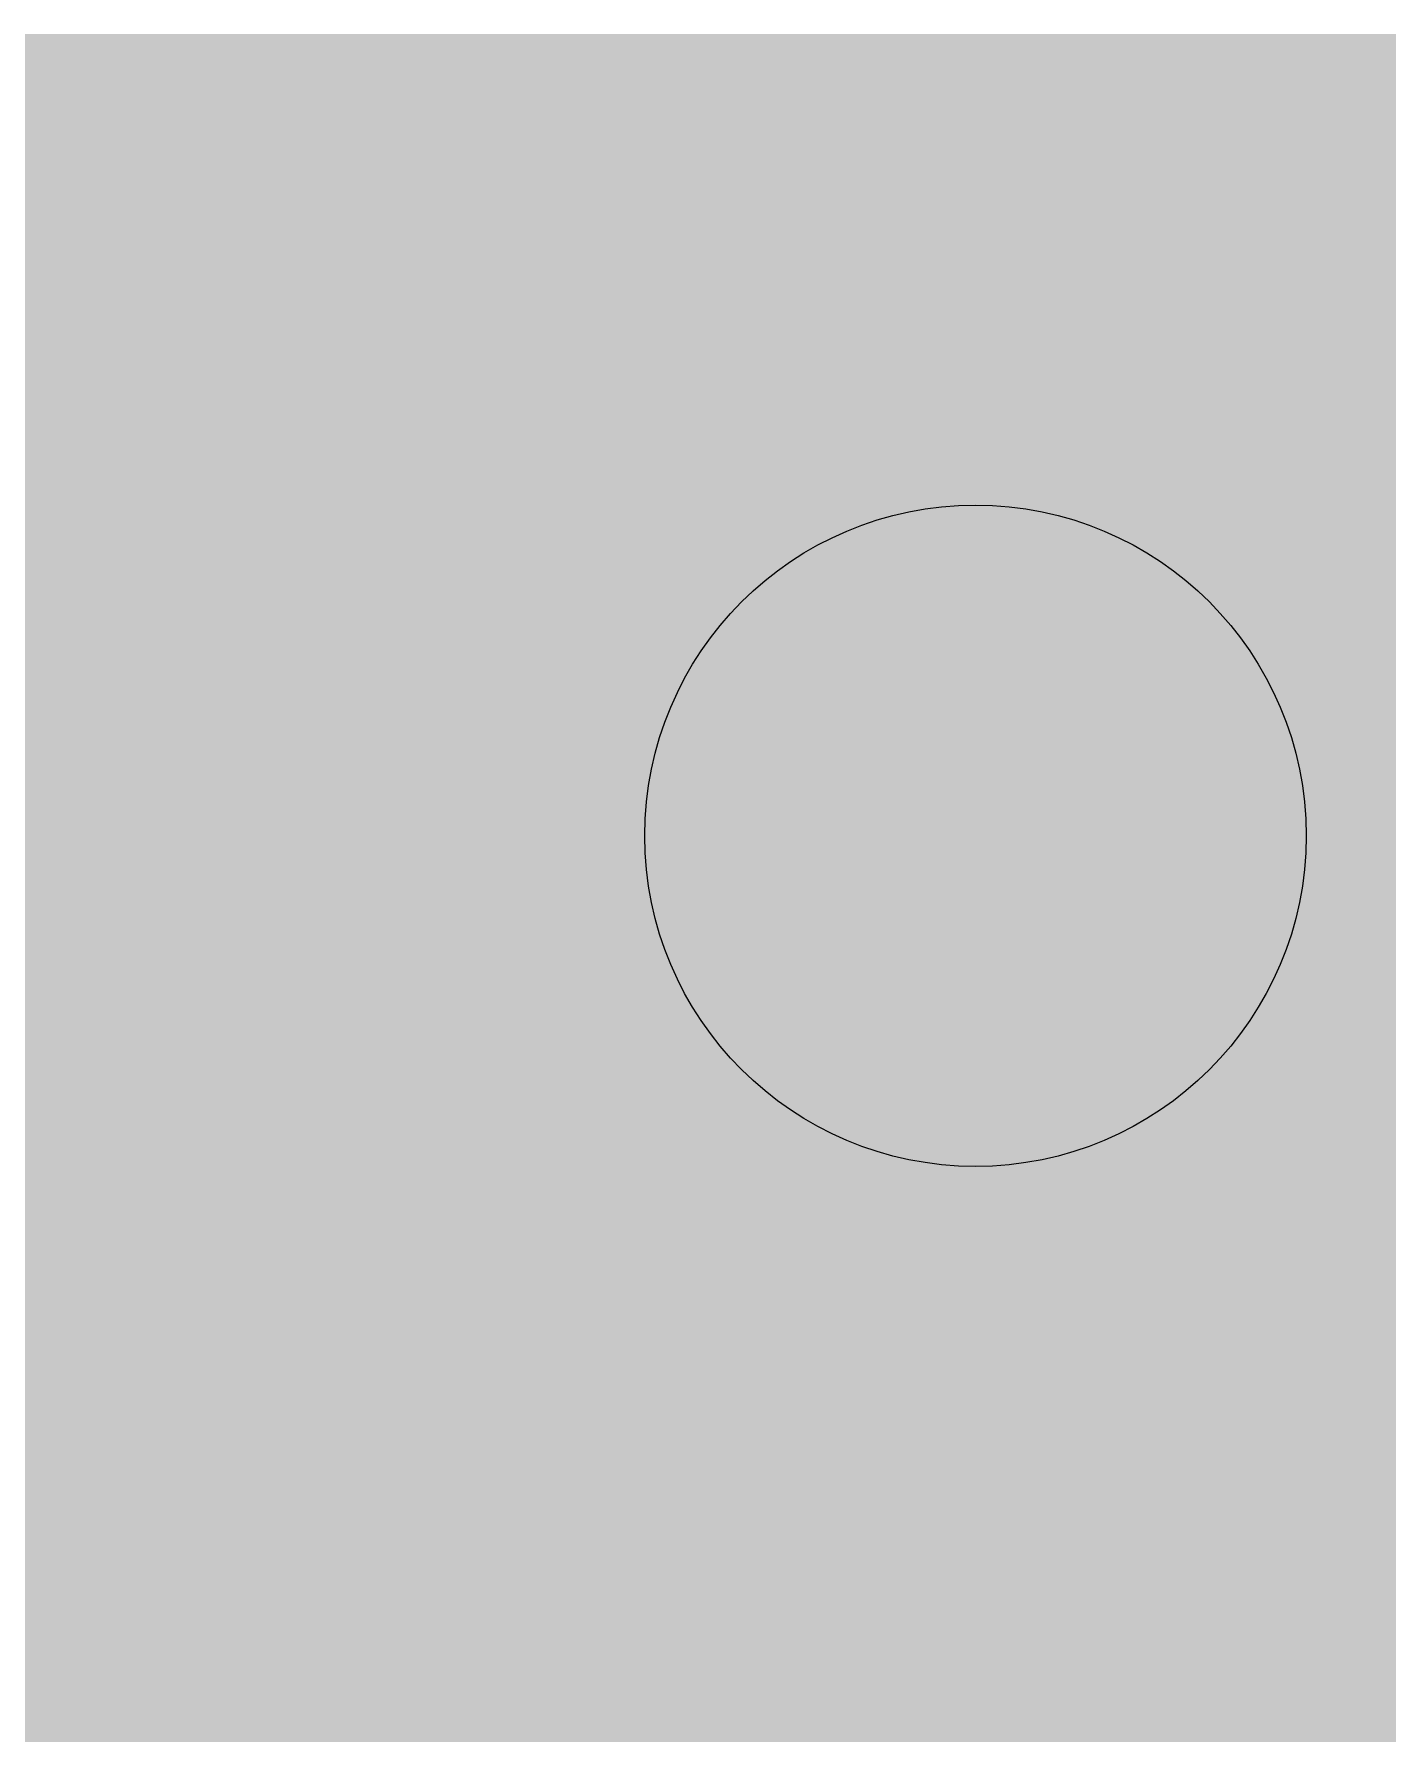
# Model space of a CAD drawing. Extents: x -74 to 33, y -13 to 31.
# Drawn here: x 14.65 to 19.15, y 24.96 to 30.61 of the extents above; entities that cross this region are included whole.
import ezdxf

# ---------------------------------------------------------------- set-up
doc = ezdxf.new("R2010")
doc.units = 0
for name, color, linetype in [('1', 12, 'CONTINUOUS'), ('16', 132, 'CONTINUOUS'), ('17', 110, 'CONTINUOUS'), ('20', 53, 'CONTINUOUS'), ('29', 253, 'CONTINUOUS'), ('30', 253, 'CONTINUOUS'), ('31', 253, 'CONTINUOUS'), ('41', 12, 'CONTINUOUS'), ('42', 132, 'CONTINUOUS'), ('44', 253, 'CONTINUOUS')]:
    doc.layers.add(name, color=color, linetype=linetype)

# ---------------------------------------------------------------- blocks, each defined once
blk = doc.blocks.new('RECT')
blk.add_solid([(-0.5, -0.5), (0.5, -0.5), (-0.5, 0.5), (0.5, 0.5)])
blk = doc.blocks.new('ROUNDP')
at = {"const_width": 0.5}
blk.add_lwpolyline([(0, -0.25, 1), (0, 0.25, 1), (0, -0.25)], format="xyb", dxfattribs=at)

msp = doc.modelspace()

# ---------------------------------------------------------------- linework, layer by layer
at = {"layer": '1'}
for points, const_width in [([(21.59, 30.48), (8.128, 30.48)], 0.254), ([(17.3124, 29.7867), (17.6227, 29.8385)], 0.127), ([(17.6227, 29.8385), (17.9373, 29.8385)], 0.127), ([(17.9373, 29.8385), (18.2477, 29.7867)], 0.127), ([(17.0148, 29.6845), (17.3124, 29.7867)], 0.127), ([(18.2477, 29.7867), (18.5452, 29.6845)], 0.127), ([(16.7381, 29.5348), (17.0148, 29.6845)], 0.127), ([(17.1122, 29.718), (18.4478, 29.718)], 0.127), ([(18.5452, 29.6845), (18.8219, 29.5348)], 0.127), ([(16.8419, 29.591), (18.7181, 29.591)], 0.127), ([(16.4898, 29.3416), (16.7381, 29.5348)], 0.127), ([(18.8219, 29.5348), (19.0702, 29.3416)], 0.127), ([(16.6471, 29.464), (18.9129, 29.464)], 0.127), ([(16.2767, 29.1101), (16.4898, 29.3416)], 0.127), ([(16.4856, 29.337), (19.0744, 29.337)], 0.127), ([(19.0702, 29.3416), (19.2833, 29.1101)], 0.127), ([(16.3687, 29.21), (19.1913, 29.21)], 0.127), ([(16.1046, 28.8467), (16.2767, 29.1101)], 0.127), ([(16.259, 29.083), (19.301, 29.083)], 0.127), ([(16.176, 28.956), (19.384, 28.956)], 0.127), ([(15.9782, 28.5586), (16.1046, 28.8467)], 0.127), ([(16.0968, 28.829), (19.4632, 28.829)], 0.127), ([(16.0411, 28.702), (19.5189, 28.702)], 0.127), ([(15.901, 28.2536), (15.9782, 28.5586)], 0.127), ([(15.9854, 28.575), (19.5746, 28.575)], 0.127), ([(15.9502, 28.448), (19.6098, 28.448)], 0.127), ([(15.9181, 28.321), (19.6419, 28.321)], 0.127), ([(15.875, 27.94), (15.901, 28.2536)], 0.127), ([(15.896, 28.194), (19.664, 28.194)], 0.127), ([(15.8855, 28.067), (19.6745, 28.067)], 0.127), ([(15.875, 22.86), (15.875, 27.94)], 0.127), ([(15.875, 27.94), (19.685, 27.94)], 0.127), ([(15.875, 27.813), (19.685, 27.813)], 0.127), ([(15.875, 27.686), (19.685, 27.686)], 0.127), ([(15.875, 27.559), (19.685, 27.559)], 0.127), ([(15.875, 27.432), (19.685, 27.432)], 0.127), ([(15.875, 27.305), (19.685, 27.305)], 0.127), ([(15.875, 27.178), (19.685, 27.178)], 0.127), ([(15.875, 27.051), (19.685, 27.051)], 0.127), ([(15.875, 26.924), (19.685, 26.924)], 0.127), ([(15.875, 26.797), (19.685, 26.797)], 0.127), ([(15.875, 26.67), (19.685, 26.67)], 0.127), ([(15.875, 26.543), (19.685, 26.543)], 0.127), ([(15.875, 26.416), (19.685, 26.416)], 0.127), ([(15.875, 26.289), (19.685, 26.289)], 0.127), ([(15.875, 26.162), (19.685, 26.162)], 0.127), ([(15.875, 26.035), (19.685, 26.035)], 0.127), ([(15.875, 25.908), (19.685, 25.908)], 0.127), ([(15.875, 25.781), (19.685, 25.781)], 0.127), ([(15.875, 25.654), (19.685, 25.654)], 0.127), ([(15.875, 25.527), (19.685, 25.527)], 0.127), ([(15.875, 25.4), (19.685, 25.4)], 0.127), ([(15.875, 25.273), (19.685, 25.273)], 0.127), ([(15.875, 25.146), (19.685, 25.146)], 0.127), ([(15.875, 25.019), (19.685, 25.019)], 0.127), ([(15.875, 24.892), (19.685, 24.892)], 0.127)]:
    msp.add_lwpolyline(points, dxfattribs=dict(at, const_width=const_width))
at = {"layer": '1', "const_width": 0.0635}
for points in [[(17.6227, 29.8702, 1), (17.6227, 29.8067)], [(17.6279, 29.8072, 1), (17.6175, 29.8698)], [(17.9425, 29.8698, 1), (17.9321, 29.8072)], [(17.9373, 29.8067, 1), (17.9373, 29.8702)], [(17.3071, 29.818, 1), (17.3176, 29.7554)], [(17.3227, 29.7567, 1), (17.302, 29.8167)], [(18.258, 29.8167, 1), (18.2373, 29.7567)], [(18.2424, 29.7554, 1), (18.2529, 29.818)], [(17.0045, 29.7146, 1), (17.0251, 29.6545)], [(17.0299, 29.6566, 1), (16.9997, 29.7125)], [(17.1122, 29.7497, 1), (17.1122, 29.6863)], [(18.4478, 29.6863, 1), (18.4478, 29.7497)], [(18.5603, 29.7125, 1), (18.5301, 29.6566)], [(18.5349, 29.6545, 1), (18.5555, 29.7146)], [(16.8419, 29.6227, 1), (16.8419, 29.5593)], [(18.7181, 29.5593, 1), (18.7181, 29.6227)], [(16.723, 29.5627, 1), (16.7532, 29.5069)], [(16.7576, 29.5097, 1), (16.7186, 29.5599)], [(18.8414, 29.5599, 1), (18.8024, 29.5097)], [(18.8068, 29.5069, 1), (18.837, 29.5627)], [(16.6471, 29.4958, 1), (16.6471, 29.4323)], [(18.9129, 29.4323, 1), (18.9129, 29.4958)], [(16.4856, 29.3687, 1), (16.4856, 29.3053)], [(16.4703, 29.3666, 1), (16.5093, 29.3165)], [(16.5131, 29.32, 1), (16.4664, 29.3631)], [(19.0936, 29.3631, 1), (19.0469, 29.32)], [(19.0507, 29.3165, 1), (19.0897, 29.3666)], [(19.0744, 29.3053, 1), (19.0744, 29.3687)], [(16.3687, 29.2417, 1), (16.3687, 29.1783)], [(16.2533, 29.1316, 1), (16.3, 29.0886)], [(16.3033, 29.0927, 1), (16.2501, 29.1274)], [(16.259, 29.1148, 1), (16.259, 29.0513)], [(16.176, 28.9878, 1), (16.176, 28.9243)], [(16.0968, 28.8607, 1), (16.0968, 28.7973)], [(16.078, 28.864, 1), (16.1312, 28.8293)], [(16.1337, 28.8339, 1), (16.0755, 28.8594)], [(16.0411, 28.7338, 1), (16.0411, 28.6703)], [(15.9491, 28.5713, 1), (16.0073, 28.5458)], [(16.009, 28.5508, 1), (15.9474, 28.5663)], [(15.9854, 28.6068, 1), (15.9854, 28.5433)], [(15.9502, 28.4797, 1), (15.9502, 28.4163)], [(15.9181, 28.3528, 1), (15.9181, 28.2893)], [(15.9326, 28.2509, 1), (15.8693, 28.2562)], [(15.8702, 28.2613, 1), (15.9318, 28.2458)], [(15.896, 28.2258, 1), (15.896, 28.1623)], [(15.8855, 28.0987, 1), (15.8855, 28.0353)], [(15.9068, 27.94, 1), (15.8432, 27.94)], [(15.875, 27.9718, 1), (15.875, 27.9083)], [(15.8434, 27.9426, 1), (15.9066, 27.9374)], [(15.875, 27.8448, 1), (15.875, 27.7813)], [(15.875, 27.7177, 1), (15.875, 27.6543)], [(15.875, 27.5907, 1), (15.875, 27.5273)], [(15.875, 27.4638, 1), (15.875, 27.4003)], [(15.875, 27.3367, 1), (15.875, 27.2733)], [(15.875, 27.2097, 1), (15.875, 27.1463)], [(15.875, 27.0828, 1), (15.875, 27.0193)], [(15.875, 26.9558, 1), (15.875, 26.8923)], [(15.875, 26.8287, 1), (15.875, 26.7653)], [(15.875, 26.7018, 1), (15.875, 26.6383)], [(15.875, 26.5748, 1), (15.875, 26.5113)], [(15.875, 26.4477, 1), (15.875, 26.3843)], [(15.875, 26.3208, 1), (15.875, 26.2573)], [(15.875, 26.1938, 1), (15.875, 26.1303)], [(15.875, 26.0667, 1), (15.875, 26.0033)], [(15.875, 25.9398, 1), (15.875, 25.8763)], [(15.875, 25.8128, 1), (15.875, 25.7493)], [(15.875, 25.6857, 1), (15.875, 25.6223)], [(15.875, 25.5587, 1), (15.875, 25.4953)], [(15.875, 25.4318, 1), (15.875, 25.3683)], [(15.875, 25.3047, 1), (15.875, 25.2413)], [(15.875, 25.1777, 1), (15.875, 25.1143)], [(15.875, 25.0508, 1), (15.875, 24.9873)]]:
    msp.add_lwpolyline(points, format="xyb", dxfattribs=at)
at = {"layer": '16'}
for points, const_width in [([(0, 30.48), (21.59, 30.48)], 0.192), ([(17.3124, 29.7867), (17.6227, 29.8385)], 0.127), ([(17.6227, 29.8385), (17.9373, 29.8385)], 0.127), ([(17.9373, 29.8385), (18.2477, 29.7867)], 0.127), ([(17.0148, 29.6845), (17.3124, 29.7867)], 0.127), ([(18.2477, 29.7867), (18.5452, 29.6845)], 0.127), ([(16.7381, 29.5348), (17.0148, 29.6845)], 0.127), ([(17.1122, 29.718), (18.4478, 29.718)], 0.127), ([(18.5452, 29.6845), (18.8219, 29.5348)], 0.127), ([(16.8419, 29.591), (18.7181, 29.591)], 0.127), ([(16.4898, 29.3416), (16.7381, 29.5348)], 0.127), ([(18.8219, 29.5348), (19.0702, 29.3416)], 0.127), ([(16.6471, 29.464), (18.9129, 29.464)], 0.127), ([(16.2767, 29.1101), (16.4898, 29.3416)], 0.127), ([(16.4856, 29.337), (19.0744, 29.337)], 0.127), ([(19.0702, 29.3416), (19.2833, 29.1101)], 0.127), ([(16.3687, 29.21), (19.1913, 29.21)], 0.127), ([(16.1046, 28.8467), (16.2767, 29.1101)], 0.127), ([(16.259, 29.083), (19.301, 29.083)], 0.127), ([(16.176, 28.956), (19.384, 28.956)], 0.127), ([(15.9782, 28.5586), (16.1046, 28.8467)], 0.127), ([(16.0968, 28.829), (19.4632, 28.829)], 0.127), ([(16.0411, 28.702), (19.5189, 28.702)], 0.127), ([(15.901, 28.2536), (15.9782, 28.5586)], 0.127), ([(15.9854, 28.575), (19.5746, 28.575)], 0.127), ([(15.9502, 28.448), (19.6098, 28.448)], 0.127), ([(15.9181, 28.321), (19.6419, 28.321)], 0.127), ([(15.875, 27.94), (15.901, 28.2536)], 0.127), ([(15.896, 28.194), (19.664, 28.194)], 0.127), ([(15.8855, 28.067), (19.6745, 28.067)], 0.127), ([(15.875, 22.86), (15.875, 27.94)], 0.127), ([(15.875, 27.94), (19.685, 27.94)], 0.127), ([(15.875, 27.813), (19.685, 27.813)], 0.127), ([(15.875, 27.686), (19.685, 27.686)], 0.127), ([(15.875, 27.559), (19.685, 27.559)], 0.127), ([(15.875, 27.432), (19.685, 27.432)], 0.127), ([(15.875, 27.305), (19.685, 27.305)], 0.127), ([(15.875, 27.178), (19.685, 27.178)], 0.127), ([(15.875, 27.051), (19.685, 27.051)], 0.127), ([(15.875, 26.924), (19.685, 26.924)], 0.127), ([(15.875, 26.797), (19.685, 26.797)], 0.127), ([(15.875, 26.67), (19.685, 26.67)], 0.127), ([(15.875, 26.543), (19.685, 26.543)], 0.127), ([(15.875, 26.416), (19.685, 26.416)], 0.127), ([(15.875, 26.289), (19.685, 26.289)], 0.127), ([(15.875, 26.162), (19.685, 26.162)], 0.127), ([(15.875, 26.035), (19.685, 26.035)], 0.127), ([(15.875, 25.908), (19.685, 25.908)], 0.127), ([(15.875, 25.781), (19.685, 25.781)], 0.127), ([(15.875, 25.654), (19.685, 25.654)], 0.127), ([(15.875, 25.527), (19.685, 25.527)], 0.127), ([(15.875, 25.4), (19.685, 25.4)], 0.127), ([(15.875, 25.273), (19.685, 25.273)], 0.127), ([(15.875, 25.146), (19.685, 25.146)], 0.127), ([(15.875, 25.019), (19.685, 25.019)], 0.127), ([(15.875, 24.892), (19.685, 24.892)], 0.127)]:
    msp.add_lwpolyline(points, dxfattribs=dict(at, const_width=const_width))
at = {"layer": '16', "const_width": 0.0635}
for points in [[(17.6227, 29.8702, 1), (17.6227, 29.8067)], [(17.6279, 29.8072, 1), (17.6175, 29.8698)], [(17.9425, 29.8698, 1), (17.9321, 29.8072)], [(17.9373, 29.8067, 1), (17.9373, 29.8702)], [(17.3071, 29.818, 1), (17.3176, 29.7554)], [(17.3227, 29.7567, 1), (17.302, 29.8167)], [(18.258, 29.8167, 1), (18.2373, 29.7567)], [(18.2424, 29.7554, 1), (18.2529, 29.818)], [(17.0045, 29.7146, 1), (17.0251, 29.6545)], [(17.0299, 29.6566, 1), (16.9997, 29.7125)], [(17.1122, 29.7497, 1), (17.1122, 29.6863)], [(18.4478, 29.6863, 1), (18.4478, 29.7497)], [(18.5603, 29.7125, 1), (18.5301, 29.6566)], [(18.5349, 29.6545, 1), (18.5555, 29.7146)], [(16.8419, 29.6227, 1), (16.8419, 29.5593)], [(18.7181, 29.5593, 1), (18.7181, 29.6227)], [(16.723, 29.5627, 1), (16.7532, 29.5069)], [(16.7576, 29.5097, 1), (16.7186, 29.5599)], [(18.8414, 29.5599, 1), (18.8024, 29.5097)], [(18.8068, 29.5069, 1), (18.837, 29.5627)], [(16.6471, 29.4958, 1), (16.6471, 29.4323)], [(18.9129, 29.4323, 1), (18.9129, 29.4958)], [(16.4856, 29.3687, 1), (16.4856, 29.3053)], [(16.4703, 29.3666, 1), (16.5093, 29.3165)], [(16.5131, 29.32, 1), (16.4664, 29.3631)], [(19.0936, 29.3631, 1), (19.0469, 29.32)], [(19.0507, 29.3165, 1), (19.0897, 29.3666)], [(19.0744, 29.3053, 1), (19.0744, 29.3687)], [(16.3687, 29.2417, 1), (16.3687, 29.1783)], [(16.2533, 29.1316, 1), (16.3, 29.0886)], [(16.3033, 29.0927, 1), (16.2501, 29.1274)], [(16.259, 29.1148, 1), (16.259, 29.0513)], [(16.176, 28.9878, 1), (16.176, 28.9243)], [(16.0968, 28.8607, 1), (16.0968, 28.7973)], [(16.078, 28.864, 1), (16.1312, 28.8293)], [(16.1337, 28.8339, 1), (16.0755, 28.8594)], [(16.0411, 28.7338, 1), (16.0411, 28.6703)], [(15.9491, 28.5713, 1), (16.0073, 28.5458)], [(16.009, 28.5508, 1), (15.9474, 28.5663)], [(15.9854, 28.6068, 1), (15.9854, 28.5433)], [(15.9502, 28.4797, 1), (15.9502, 28.4163)], [(15.9181, 28.3528, 1), (15.9181, 28.2893)], [(15.9326, 28.2509, 1), (15.8693, 28.2562)], [(15.8702, 28.2613, 1), (15.9318, 28.2458)], [(15.896, 28.2258, 1), (15.896, 28.1623)], [(15.8855, 28.0987, 1), (15.8855, 28.0353)], [(15.9068, 27.94, 1), (15.8432, 27.94)], [(15.875, 27.9718, 1), (15.875, 27.9083)], [(15.8434, 27.9426, 1), (15.9066, 27.9374)], [(15.875, 27.8448, 1), (15.875, 27.7813)], [(15.875, 27.7177, 1), (15.875, 27.6543)], [(15.875, 27.5907, 1), (15.875, 27.5273)], [(15.875, 27.4638, 1), (15.875, 27.4003)], [(15.875, 27.3367, 1), (15.875, 27.2733)], [(15.875, 27.2097, 1), (15.875, 27.1463)], [(15.875, 27.0828, 1), (15.875, 27.0193)], [(15.875, 26.9558, 1), (15.875, 26.8923)], [(15.875, 26.8287, 1), (15.875, 26.7653)], [(15.875, 26.7018, 1), (15.875, 26.6383)], [(15.875, 26.5748, 1), (15.875, 26.5113)], [(15.875, 26.4477, 1), (15.875, 26.3843)], [(15.875, 26.3208, 1), (15.875, 26.2573)], [(15.875, 26.1938, 1), (15.875, 26.1303)], [(15.875, 26.0667, 1), (15.875, 26.0033)], [(15.875, 25.9398, 1), (15.875, 25.8763)], [(15.875, 25.8128, 1), (15.875, 25.7493)], [(15.875, 25.6857, 1), (15.875, 25.6223)], [(15.875, 25.5587, 1), (15.875, 25.4953)], [(15.875, 25.4318, 1), (15.875, 25.3683)], [(15.875, 25.3047, 1), (15.875, 25.2413)], [(15.875, 25.1777, 1), (15.875, 25.1143)], [(15.875, 25.0508, 1), (15.875, 24.9873)]]:
    msp.add_lwpolyline(points, format="xyb", dxfattribs=at)
at = {"layer": '20', "const_width": 0.254}
msp.add_lwpolyline([(1.27, 30.48), (20.32, 30.48)], dxfattribs=at)
at = {"layer": '29', "const_width": 0.127}
for points in [[(17.3124, 29.7867), (17.6227, 29.8385)], [(17.6227, 29.8385), (17.9373, 29.8385)], [(17.9373, 29.8385), (18.2477, 29.7867)], [(17.0148, 29.6845), (17.3124, 29.7867)], [(18.2477, 29.7867), (18.5452, 29.6845)], [(16.7381, 29.5348), (17.0148, 29.6845)], [(17.1122, 29.718), (18.4478, 29.718)], [(18.5452, 29.6845), (18.8219, 29.5348)], [(16.8419, 29.591), (18.7181, 29.591)], [(16.4898, 29.3416), (16.7381, 29.5348)], [(18.8219, 29.5348), (19.0702, 29.3416)], [(16.6471, 29.464), (18.9129, 29.464)], [(16.2767, 29.1101), (16.4898, 29.3416)], [(16.4856, 29.337), (19.0744, 29.337)], [(19.0702, 29.3416), (19.2833, 29.1101)], [(16.3687, 29.21), (19.1913, 29.21)], [(16.1046, 28.8467), (16.2767, 29.1101)], [(16.259, 29.083), (19.301, 29.083)], [(16.176, 28.956), (19.384, 28.956)], [(15.9782, 28.5586), (16.1046, 28.8467)], [(16.0968, 28.829), (19.4632, 28.829)], [(16.0411, 28.702), (19.5189, 28.702)], [(15.901, 28.2536), (15.9782, 28.5586)], [(15.9854, 28.575), (19.5746, 28.575)], [(15.9502, 28.448), (19.6098, 28.448)], [(15.9181, 28.321), (19.6419, 28.321)], [(15.875, 27.94), (15.901, 28.2536)], [(15.896, 28.194), (19.664, 28.194)], [(15.8855, 28.067), (19.6745, 28.067)], [(15.875, 22.86), (15.875, 27.94)], [(15.875, 27.94), (19.685, 27.94)], [(15.875, 27.813), (19.685, 27.813)], [(15.875, 27.686), (19.685, 27.686)], [(15.875, 27.559), (19.685, 27.559)], [(15.875, 27.432), (19.685, 27.432)], [(15.875, 27.305), (19.685, 27.305)], [(15.875, 27.178), (19.685, 27.178)], [(15.875, 27.051), (19.685, 27.051)], [(15.875, 26.924), (19.685, 26.924)], [(15.875, 26.797), (19.685, 26.797)], [(15.875, 26.67), (19.685, 26.67)], [(15.875, 26.543), (19.685, 26.543)], [(15.875, 26.416), (19.685, 26.416)], [(15.875, 26.289), (19.685, 26.289)], [(15.875, 26.162), (19.685, 26.162)], [(15.875, 26.035), (19.685, 26.035)], [(15.875, 25.908), (19.685, 25.908)], [(15.875, 25.781), (19.685, 25.781)], [(15.875, 25.654), (19.685, 25.654)], [(15.875, 25.527), (19.685, 25.527)], [(15.875, 25.4), (19.685, 25.4)], [(15.875, 25.273), (19.685, 25.273)], [(15.875, 25.146), (19.685, 25.146)], [(15.875, 25.019), (19.685, 25.019)], [(15.875, 24.892), (19.685, 24.892)]]:
    msp.add_lwpolyline(points, dxfattribs=at)
at = {"layer": '29', "const_width": 0.0635}
for points in [[(17.6227, 29.8702, 1), (17.6227, 29.8067)], [(17.6279, 29.8072, 1), (17.6175, 29.8698)], [(17.9425, 29.8698, 1), (17.9321, 29.8072)], [(17.9373, 29.8067, 1), (17.9373, 29.8702)], [(17.3071, 29.818, 1), (17.3176, 29.7554)], [(17.3227, 29.7567, 1), (17.302, 29.8167)], [(18.258, 29.8167, 1), (18.2373, 29.7567)], [(18.2424, 29.7554, 1), (18.2529, 29.818)], [(17.0045, 29.7146, 1), (17.0251, 29.6545)], [(17.0299, 29.6566, 1), (16.9997, 29.7125)], [(17.1122, 29.7497, 1), (17.1122, 29.6863)], [(18.4478, 29.6863, 1), (18.4478, 29.7497)], [(18.5603, 29.7125, 1), (18.5301, 29.6566)], [(18.5349, 29.6545, 1), (18.5555, 29.7146)], [(16.8419, 29.6227, 1), (16.8419, 29.5593)], [(18.7181, 29.5593, 1), (18.7181, 29.6227)], [(16.723, 29.5627, 1), (16.7532, 29.5069)], [(16.7576, 29.5097, 1), (16.7186, 29.5599)], [(18.8414, 29.5599, 1), (18.8024, 29.5097)], [(18.8068, 29.5069, 1), (18.837, 29.5627)], [(16.6471, 29.4958, 1), (16.6471, 29.4323)], [(18.9129, 29.4323, 1), (18.9129, 29.4958)], [(16.4856, 29.3687, 1), (16.4856, 29.3053)], [(16.4703, 29.3666, 1), (16.5093, 29.3165)], [(16.5131, 29.32, 1), (16.4664, 29.3631)], [(19.0936, 29.3631, 1), (19.0469, 29.32)], [(19.0507, 29.3165, 1), (19.0897, 29.3666)], [(19.0744, 29.3053, 1), (19.0744, 29.3687)], [(16.3687, 29.2417, 1), (16.3687, 29.1783)], [(16.2533, 29.1316, 1), (16.3, 29.0886)], [(16.3033, 29.0927, 1), (16.2501, 29.1274)], [(16.259, 29.1148, 1), (16.259, 29.0513)], [(16.176, 28.9878, 1), (16.176, 28.9243)], [(16.0968, 28.8607, 1), (16.0968, 28.7973)], [(16.078, 28.864, 1), (16.1312, 28.8293)], [(16.1337, 28.8339, 1), (16.0755, 28.8594)], [(16.0411, 28.7338, 1), (16.0411, 28.6703)], [(15.9491, 28.5713, 1), (16.0073, 28.5458)], [(16.009, 28.5508, 1), (15.9474, 28.5663)], [(15.9854, 28.6068, 1), (15.9854, 28.5433)], [(15.9502, 28.4797, 1), (15.9502, 28.4163)], [(15.9181, 28.3528, 1), (15.9181, 28.2893)], [(15.9326, 28.2509, 1), (15.8693, 28.2562)], [(15.8702, 28.2613, 1), (15.9318, 28.2458)], [(15.896, 28.2258, 1), (15.896, 28.1623)], [(15.8855, 28.0987, 1), (15.8855, 28.0353)], [(15.9068, 27.94, 1), (15.8432, 27.94)], [(15.875, 27.9718, 1), (15.875, 27.9083)], [(15.8434, 27.9426, 1), (15.9066, 27.9374)], [(15.875, 27.8448, 1), (15.875, 27.7813)], [(15.875, 27.7177, 1), (15.875, 27.6543)], [(15.875, 27.5907, 1), (15.875, 27.5273)], [(15.875, 27.4638, 1), (15.875, 27.4003)], [(15.875, 27.3367, 1), (15.875, 27.2733)], [(15.875, 27.2097, 1), (15.875, 27.1463)], [(15.875, 27.0828, 1), (15.875, 27.0193)], [(15.875, 26.9558, 1), (15.875, 26.8923)], [(15.875, 26.8287, 1), (15.875, 26.7653)], [(15.875, 26.7018, 1), (15.875, 26.6383)], [(15.875, 26.5748, 1), (15.875, 26.5113)], [(15.875, 26.4477, 1), (15.875, 26.3843)], [(15.875, 26.3208, 1), (15.875, 26.2573)], [(15.875, 26.1938, 1), (15.875, 26.1303)], [(15.875, 26.0667, 1), (15.875, 26.0033)], [(15.875, 25.9398, 1), (15.875, 25.8763)], [(15.875, 25.8128, 1), (15.875, 25.7493)], [(15.875, 25.6857, 1), (15.875, 25.6223)], [(15.875, 25.5587, 1), (15.875, 25.4953)], [(15.875, 25.4318, 1), (15.875, 25.3683)], [(15.875, 25.3047, 1), (15.875, 25.2413)], [(15.875, 25.1777, 1), (15.875, 25.1143)], [(15.875, 25.0508, 1), (15.875, 24.9873)]]:
    msp.add_lwpolyline(points, format="xyb", dxfattribs=at)
at = {"layer": '30', "const_width": 0.127}
for points in [[(17.3124, 29.7867), (17.6227, 29.8385)], [(17.6227, 29.8385), (17.9373, 29.8385)], [(17.9373, 29.8385), (18.2477, 29.7867)], [(17.0148, 29.6845), (17.3124, 29.7867)], [(18.2477, 29.7867), (18.5452, 29.6845)], [(16.7381, 29.5348), (17.0148, 29.6845)], [(17.1122, 29.718), (18.4478, 29.718)], [(18.5452, 29.6845), (18.8219, 29.5348)], [(16.8419, 29.591), (18.7181, 29.591)], [(16.4898, 29.3416), (16.7381, 29.5348)], [(18.8219, 29.5348), (19.0702, 29.3416)], [(16.6471, 29.464), (18.9129, 29.464)], [(16.2767, 29.1101), (16.4898, 29.3416)], [(16.4856, 29.337), (19.0744, 29.337)], [(19.0702, 29.3416), (19.2833, 29.1101)], [(16.3687, 29.21), (19.1913, 29.21)], [(16.1046, 28.8467), (16.2767, 29.1101)], [(16.259, 29.083), (19.301, 29.083)], [(16.176, 28.956), (19.384, 28.956)], [(15.9782, 28.5586), (16.1046, 28.8467)], [(16.0968, 28.829), (19.4632, 28.829)], [(16.0411, 28.702), (19.5189, 28.702)], [(15.901, 28.2536), (15.9782, 28.5586)], [(15.9854, 28.575), (19.5746, 28.575)], [(15.9502, 28.448), (19.6098, 28.448)], [(15.9181, 28.321), (19.6419, 28.321)], [(15.875, 27.94), (15.901, 28.2536)], [(15.896, 28.194), (19.664, 28.194)], [(15.8855, 28.067), (19.6745, 28.067)], [(15.875, 22.86), (15.875, 27.94)], [(15.875, 27.94), (19.685, 27.94)], [(15.875, 27.813), (19.685, 27.813)], [(15.875, 27.686), (19.685, 27.686)], [(15.875, 27.559), (19.685, 27.559)], [(15.875, 27.432), (19.685, 27.432)], [(15.875, 27.305), (19.685, 27.305)], [(15.875, 27.178), (19.685, 27.178)], [(15.875, 27.051), (19.685, 27.051)], [(15.875, 26.924), (19.685, 26.924)], [(15.875, 26.797), (19.685, 26.797)], [(15.875, 26.67), (19.685, 26.67)], [(15.875, 26.543), (19.685, 26.543)], [(15.875, 26.416), (19.685, 26.416)], [(15.875, 26.289), (19.685, 26.289)], [(15.875, 26.162), (19.685, 26.162)], [(15.875, 26.035), (19.685, 26.035)], [(15.875, 25.908), (19.685, 25.908)], [(15.875, 25.781), (19.685, 25.781)], [(15.875, 25.654), (19.685, 25.654)], [(15.875, 25.527), (19.685, 25.527)], [(15.875, 25.4), (19.685, 25.4)], [(15.875, 25.273), (19.685, 25.273)], [(15.875, 25.146), (19.685, 25.146)], [(15.875, 25.019), (19.685, 25.019)], [(15.875, 24.892), (19.685, 24.892)]]:
    msp.add_lwpolyline(points, dxfattribs=at)
at = {"layer": '30', "const_width": 0.0635}
for points in [[(17.6227, 29.8702, 1), (17.6227, 29.8067)], [(17.6279, 29.8072, 1), (17.6175, 29.8698)], [(17.9425, 29.8698, 1), (17.9321, 29.8072)], [(17.9373, 29.8067, 1), (17.9373, 29.8702)], [(17.3071, 29.818, 1), (17.3176, 29.7554)], [(17.3227, 29.7567, 1), (17.302, 29.8167)], [(18.258, 29.8167, 1), (18.2373, 29.7567)], [(18.2424, 29.7554, 1), (18.2529, 29.818)], [(17.0045, 29.7146, 1), (17.0251, 29.6545)], [(17.0299, 29.6566, 1), (16.9997, 29.7125)], [(17.1122, 29.7497, 1), (17.1122, 29.6863)], [(18.4478, 29.6863, 1), (18.4478, 29.7497)], [(18.5603, 29.7125, 1), (18.5301, 29.6566)], [(18.5349, 29.6545, 1), (18.5555, 29.7146)], [(16.8419, 29.6227, 1), (16.8419, 29.5593)], [(18.7181, 29.5593, 1), (18.7181, 29.6227)], [(16.723, 29.5627, 1), (16.7532, 29.5069)], [(16.7576, 29.5097, 1), (16.7186, 29.5599)], [(18.8414, 29.5599, 1), (18.8024, 29.5097)], [(18.8068, 29.5069, 1), (18.837, 29.5627)], [(16.6471, 29.4958, 1), (16.6471, 29.4323)], [(18.9129, 29.4323, 1), (18.9129, 29.4958)], [(16.4856, 29.3687, 1), (16.4856, 29.3053)], [(16.4703, 29.3666, 1), (16.5093, 29.3165)], [(16.5131, 29.32, 1), (16.4664, 29.3631)], [(19.0936, 29.3631, 1), (19.0469, 29.32)], [(19.0507, 29.3165, 1), (19.0897, 29.3666)], [(19.0744, 29.3053, 1), (19.0744, 29.3687)], [(16.3687, 29.2417, 1), (16.3687, 29.1783)], [(16.2533, 29.1316, 1), (16.3, 29.0886)], [(16.3033, 29.0927, 1), (16.2501, 29.1274)], [(16.259, 29.1148, 1), (16.259, 29.0513)], [(16.176, 28.9878, 1), (16.176, 28.9243)], [(16.0968, 28.8607, 1), (16.0968, 28.7973)], [(16.078, 28.864, 1), (16.1312, 28.8293)], [(16.1337, 28.8339, 1), (16.0755, 28.8594)], [(16.0411, 28.7338, 1), (16.0411, 28.6703)], [(15.9491, 28.5713, 1), (16.0073, 28.5458)], [(16.009, 28.5508, 1), (15.9474, 28.5663)], [(15.9854, 28.6068, 1), (15.9854, 28.5433)], [(15.9502, 28.4797, 1), (15.9502, 28.4163)], [(15.9181, 28.3528, 1), (15.9181, 28.2893)], [(15.9326, 28.2509, 1), (15.8693, 28.2562)], [(15.8702, 28.2613, 1), (15.9318, 28.2458)], [(15.896, 28.2258, 1), (15.896, 28.1623)], [(15.8855, 28.0987, 1), (15.8855, 28.0353)], [(15.9068, 27.94, 1), (15.8432, 27.94)], [(15.875, 27.9718, 1), (15.875, 27.9083)], [(15.8434, 27.9426, 1), (15.9066, 27.9374)], [(15.875, 27.8448, 1), (15.875, 27.7813)], [(15.875, 27.7177, 1), (15.875, 27.6543)], [(15.875, 27.5907, 1), (15.875, 27.5273)], [(15.875, 27.4638, 1), (15.875, 27.4003)], [(15.875, 27.3367, 1), (15.875, 27.2733)], [(15.875, 27.2097, 1), (15.875, 27.1463)], [(15.875, 27.0828, 1), (15.875, 27.0193)], [(15.875, 26.9558, 1), (15.875, 26.8923)], [(15.875, 26.8287, 1), (15.875, 26.7653)], [(15.875, 26.7018, 1), (15.875, 26.6383)], [(15.875, 26.5748, 1), (15.875, 26.5113)], [(15.875, 26.4477, 1), (15.875, 26.3843)], [(15.875, 26.3208, 1), (15.875, 26.2573)], [(15.875, 26.1938, 1), (15.875, 26.1303)], [(15.875, 26.0667, 1), (15.875, 26.0033)], [(15.875, 25.9398, 1), (15.875, 25.8763)], [(15.875, 25.8128, 1), (15.875, 25.7493)], [(15.875, 25.6857, 1), (15.875, 25.6223)], [(15.875, 25.5587, 1), (15.875, 25.4953)], [(15.875, 25.4318, 1), (15.875, 25.3683)], [(15.875, 25.3047, 1), (15.875, 25.2413)], [(15.875, 25.1777, 1), (15.875, 25.1143)], [(15.875, 25.0508, 1), (15.875, 24.9873)]]:
    msp.add_lwpolyline(points, format="xyb", dxfattribs=at)
at = {"layer": '41', "const_width": 0.127}
for points in [[(17.5595, 29.1907), (17.3456, 29.1334)], [(17.78, 29.21), (17.5595, 29.1907)], [(18.0005, 29.1907), (17.78, 29.21)], [(18.2144, 29.1334), (18.0005, 29.1907)], [(17.3456, 29.1334), (17.145, 29.0399)], [(18.415, 29.0399), (18.2144, 29.1334)], [(17.2375, 29.083), (18.3225, 29.083)], [(17.145, 29.0399), (16.9637, 28.9129)], [(18.5963, 28.9129), (18.415, 29.0399)], [(17.0252, 28.956), (18.5348, 28.956)], [(16.9637, 28.9129), (16.8071, 28.7563)], [(18.7529, 28.7563), (18.5963, 28.9129)], [(16.8798, 28.829), (18.6802, 28.829)], [(16.8071, 28.7563), (16.6801, 28.575)], [(18.8799, 28.575), (18.7529, 28.7563)], [(16.7691, 28.702), (18.7909, 28.702)], [(16.6801, 28.575), (16.5866, 28.3744)], [(16.6801, 28.575), (18.8799, 28.575)], [(18.9734, 28.3744), (18.8799, 28.575)], [(16.6209, 28.448), (18.9391, 28.448)], [(16.5866, 28.3744), (16.5293, 28.1605)], [(19.0307, 28.1605), (18.9734, 28.3744)], [(16.5723, 28.321), (18.9877, 28.321)], [(16.5293, 28.1605), (16.51, 27.94)], [(16.5383, 28.194), (19.0217, 28.194)], [(19.05, 27.94), (19.0307, 28.1605)], [(16.5211, 28.067), (19.0389, 28.067)], [(16.51, 27.94), (16.5293, 27.7195)], [(16.51, 27.94), (19.05, 27.94)], [(19.0307, 27.7195), (19.05, 27.94)], [(16.5211, 27.813), (19.0389, 27.813)], [(16.5293, 27.7195), (16.5866, 27.5056)], [(16.5383, 27.686), (19.0217, 27.686)], [(18.9734, 27.5056), (19.0307, 27.7195)], [(16.5723, 27.559), (18.9877, 27.559)], [(16.5866, 27.5056), (16.6801, 27.305)], [(18.8799, 27.305), (18.9734, 27.5056)], [(16.6209, 27.432), (18.9391, 27.432)], [(16.6801, 27.305), (16.8071, 27.1237)], [(16.6801, 27.305), (18.8799, 27.305)], [(18.7529, 27.1237), (18.8799, 27.305)], [(16.7691, 27.178), (18.7909, 27.178)], [(16.8071, 27.1237), (16.9637, 26.9671)], [(18.5963, 26.9671), (18.7529, 27.1237)], [(16.8798, 27.051), (18.6802, 27.051)], [(16.9637, 26.9671), (17.145, 26.8401)], [(18.415, 26.8401), (18.5963, 26.9671)], [(17.0252, 26.924), (18.5348, 26.924)], [(17.145, 26.8401), (17.3456, 26.7466)], [(18.2144, 26.7466), (18.415, 26.8401)], [(17.2375, 26.797), (18.3225, 26.797)], [(17.3456, 26.7466), (17.5595, 26.6893)], [(18.0005, 26.6893), (18.2144, 26.7466)], [(17.5595, 26.6893), (17.78, 26.67)], [(17.78, 26.67), (18.0005, 26.6893)]]:
    msp.add_lwpolyline(points, dxfattribs=at)
at = {"layer": '41', "const_width": 0.0635}
for points in [[(17.5567, 29.2223, 1), (17.5622, 29.1591)], [(17.5677, 29.16, 1), (17.5512, 29.2214)], [(17.7828, 29.2416, 1), (17.7772, 29.1784)], [(17.7828, 29.1784, 1), (17.7772, 29.2416)], [(18.0088, 29.2214, 1), (17.9923, 29.16)], [(17.9978, 29.1591, 1), (18.0033, 29.2223)], [(17.3374, 29.1641, 1), (17.3539, 29.1027)], [(17.3591, 29.1046, 1), (17.3322, 29.1622)], [(18.2278, 29.1622, 1), (18.2009, 29.1046)], [(18.2061, 29.1027, 1), (18.2226, 29.1641)], [(17.2375, 29.1148, 1), (17.2375, 29.0513)], [(18.3225, 29.0513, 1), (18.3225, 29.1148)], [(17.1316, 29.0686, 1), (17.1584, 29.0111)], [(17.1632, 29.0138, 1), (17.1268, 29.0659)], [(18.4332, 29.0659, 1), (18.3968, 29.0138)], [(18.4016, 29.0111, 1), (18.4284, 29.0686)], [(17.0252, 28.9878, 1), (17.0252, 28.9243)], [(18.5348, 28.9243, 1), (18.5348, 28.9878)], [(16.9454, 28.9389, 1), (16.9819, 28.8869)], [(16.9861, 28.8904, 1), (16.9412, 28.9353)], [(18.6188, 28.9353, 1), (18.5739, 28.8904)], [(18.5781, 28.8869, 1), (18.6146, 28.9389)], [(16.8798, 28.8607, 1), (16.8798, 28.7973)], [(18.6802, 28.7973, 1), (18.6802, 28.8607)], [(16.7847, 28.7788, 1), (16.8296, 28.7339)], [(16.8331, 28.7381, 1), (16.7811, 28.7746)], [(18.7789, 28.7746, 1), (18.7269, 28.7381)], [(18.7304, 28.7339, 1), (18.7753, 28.7788)], [(16.7691, 28.7338, 1), (16.7691, 28.6703)], [(18.7909, 28.6703, 1), (18.7909, 28.7338)], [(16.6801, 28.6068, 1), (16.6801, 28.5433)], [(16.6541, 28.5932, 1), (16.7062, 28.5568)], [(16.7089, 28.5616, 1), (16.6514, 28.5884)], [(18.9086, 28.5884, 1), (18.8511, 28.5616)], [(18.8538, 28.5568, 1), (18.9059, 28.5932)], [(18.8799, 28.5433, 1), (18.8799, 28.6068)], [(16.6209, 28.4797, 1), (16.6209, 28.4163)], [(18.9391, 28.4163, 1), (18.9391, 28.4797)], [(16.6173, 28.3661, 1), (16.5559, 28.3826)], [(19.0041, 28.3826, 1), (18.9427, 28.3661)], [(16.5723, 28.3528, 1), (16.5723, 28.2893)], [(16.5578, 28.3878, 1), (16.6154, 28.3609)], [(18.9446, 28.3609, 1), (19.0022, 28.3878)], [(18.9877, 28.2893, 1), (18.9877, 28.3528)], [(16.5609, 28.1578, 1), (16.4977, 28.1633)], [(16.5383, 28.2258, 1), (16.5383, 28.1623)], [(19.0623, 28.1633, 1), (18.9991, 28.1578)], [(19.0217, 28.1623, 1), (19.0217, 28.2258)], [(16.4986, 28.1688, 1), (16.56, 28.1523)], [(19, 28.1523, 1), (19.0614, 28.1688)], [(16.5211, 28.0987, 1), (16.5211, 28.0353)], [(19.0389, 28.0353, 1), (19.0389, 28.0987)], [(16.51, 27.9718, 1), (16.51, 27.9083)], [(16.5416, 27.9428, 1), (16.4784, 27.9372)], [(19.0816, 27.9372, 1), (19.0184, 27.9428)], [(19.05, 27.9083, 1), (19.05, 27.9718)], [(16.4784, 27.9428, 1), (16.5416, 27.9372)], [(19.0184, 27.9372, 1), (19.0816, 27.9428)], [(16.5211, 27.8448, 1), (16.5211, 27.7813)], [(19.0389, 27.7813, 1), (19.0389, 27.8448)], [(16.56, 27.7277, 1), (16.4986, 27.7112)], [(16.4977, 27.7167, 1), (16.5609, 27.7222)], [(16.5383, 27.7177, 1), (16.5383, 27.6543)], [(18.9991, 27.7222, 1), (19.0623, 27.7167)], [(19.0614, 27.7112, 1), (19, 27.7277)], [(19.0217, 27.6543, 1), (19.0217, 27.7177)], [(16.5723, 27.5907, 1), (16.5723, 27.5273)], [(18.9877, 27.5273, 1), (18.9877, 27.5907)], [(16.6154, 27.5191, 1), (16.5578, 27.4922)], [(16.5559, 27.4974, 1), (16.6173, 27.5139)], [(18.9427, 27.5139, 1), (19.0041, 27.4974)], [(19.0022, 27.4922, 1), (18.9446, 27.5191)], [(16.6209, 27.4638, 1), (16.6209, 27.4003)], [(18.9391, 27.4003, 1), (18.9391, 27.4638)], [(16.7062, 27.3232, 1), (16.6541, 27.2868)], [(16.6801, 27.3367, 1), (16.6801, 27.2733)], [(18.9059, 27.2868, 1), (18.8538, 27.3232)], [(18.8799, 27.2733, 1), (18.8799, 27.3367)], [(16.6514, 27.2916, 1), (16.7089, 27.3184)], [(18.8511, 27.3184, 1), (18.9086, 27.2916)], [(16.7691, 27.2097, 1), (16.7691, 27.1463)], [(18.7909, 27.1463, 1), (18.7909, 27.2097)], [(16.8296, 27.1461, 1), (16.7847, 27.1012)], [(18.7753, 27.1012, 1), (18.7304, 27.1461)], [(16.7811, 27.1054, 1), (16.8331, 27.1419)], [(18.7269, 27.1419, 1), (18.7789, 27.1054)], [(16.8798, 27.0828, 1), (16.8798, 27.0193)], [(18.6802, 27.0193, 1), (18.6802, 27.0828)], [(16.9819, 26.9931, 1), (16.9454, 26.9411)], [(16.9412, 26.9447, 1), (16.9861, 26.9896)], [(18.5739, 26.9896, 1), (18.6188, 26.9447)], [(18.6146, 26.9411, 1), (18.5781, 26.9931)], [(17.0252, 26.9558, 1), (17.0252, 26.8923)], [(18.5348, 26.8923, 1), (18.5348, 26.9558)], [(17.1584, 26.8689, 1), (17.1316, 26.8114)], [(18.4284, 26.8114, 1), (18.4016, 26.8689)], [(17.1268, 26.8141, 1), (17.1632, 26.8662)], [(17.2375, 26.8287, 1), (17.2375, 26.7653)], [(18.3225, 26.7653, 1), (18.3225, 26.8287)], [(18.3968, 26.8662, 1), (18.4332, 26.8141)], [(17.3539, 26.7773, 1), (17.3374, 26.7159)], [(17.3322, 26.7178, 1), (17.3591, 26.7754)], [(18.2009, 26.7754, 1), (18.2278, 26.7178)], [(18.2226, 26.7159, 1), (18.2061, 26.7773)], [(17.5622, 26.7209, 1), (17.5567, 26.6577)], [(17.5512, 26.6586, 1), (17.5677, 26.72)], [(17.7772, 26.7016, 1), (17.7828, 26.6384)], [(17.7772, 26.6384, 1), (17.7828, 26.7016)], [(17.9923, 26.72, 1), (18.0088, 26.6586)], [(18.0033, 26.6577, 1), (17.9978, 26.7209)]]:
    msp.add_lwpolyline(points, format="xyb", dxfattribs=at)
at = {"layer": '42'}
for points, const_width in [([(21.59, 30.353), (5.08, 30.353)], 0.192), ([(5.0822, 30.336), (21.59, 30.336)], 0.192), ([(5.1068, 30.144), (21.59, 30.144)], 0.192), ([(5.1315, 29.952), (21.59, 29.952)], 0.192), ([(5.1562, 29.76), (21.59, 29.76)], 0.192), ([(5.1808, 29.568), (21.59, 29.568)], 0.192), ([(5.2055, 29.376), (21.59, 29.376)], 0.192), ([(5.2301, 29.184), (21.59, 29.184)], 0.192), ([(17.5595, 29.1907), (17.3456, 29.1334)], 0.127), ([(17.78, 29.21), (17.5595, 29.1907)], 0.127), ([(18.0005, 29.1907), (17.78, 29.21)], 0.127), ([(18.2144, 29.1334), (18.0005, 29.1907)], 0.127), ([(17.3456, 29.1334), (17.145, 29.0399)], 0.127), ([(18.415, 29.0399), (18.2144, 29.1334)], 0.127), ([(17.2375, 29.083), (18.3225, 29.083)], 0.127), ([(5.2548, 28.992), (21.59, 28.992)], 0.192), ([(17.145, 29.0399), (16.9637, 28.9129)], 0.127), ([(18.5963, 28.9129), (18.415, 29.0399)], 0.127), ([(17.0252, 28.956), (18.5348, 28.956)], 0.127), ([(16.9637, 28.9129), (16.8071, 28.7563)], 0.127), ([(18.7529, 28.7563), (18.5963, 28.9129)], 0.127), ([(5.2795, 28.8), (21.59, 28.8)], 0.192), ([(16.8798, 28.829), (18.6802, 28.829)], 0.127), ([(16.8071, 28.7563), (16.6801, 28.575)], 0.127), ([(18.8799, 28.575), (18.7529, 28.7563)], 0.127), ([(16.7691, 28.702), (18.7909, 28.702)], 0.127), ([(5.3041, 28.608), (21.59, 28.608)], 0.192), ([(16.6801, 28.575), (16.5866, 28.3744)], 0.127), ([(16.6801, 28.575), (18.8799, 28.575)], 0.127), ([(18.9734, 28.3744), (18.8799, 28.575)], 0.127), ([(5.3288, 28.416), (21.59, 28.416)], 0.192), ([(16.6209, 28.448), (18.9391, 28.448)], 0.127), ([(16.5866, 28.3744), (16.5293, 28.1605)], 0.127), ([(19.0307, 28.1605), (18.9734, 28.3744)], 0.127), ([(16.5723, 28.321), (18.9877, 28.321)], 0.127), ([(5.3534, 28.224), (21.59, 28.224)], 0.192), ([(16.5293, 28.1605), (16.51, 27.94)], 0.127), ([(16.5383, 28.194), (19.0217, 28.194)], 0.127), ([(19.05, 27.94), (19.0307, 28.1605)], 0.127), ([(5.3781, 28.032), (21.59, 28.032)], 0.192), ([(16.5211, 28.067), (19.0389, 28.067)], 0.127), ([(16.51, 27.94), (16.5293, 27.7195)], 0.127), ([(16.51, 27.94), (19.05, 27.94)], 0.127), ([(19.0307, 27.7195), (19.05, 27.94)], 0.127), ([(5.4027, 27.84), (21.59, 27.84)], 0.192), ([(16.5211, 27.813), (19.0389, 27.813)], 0.127), ([(16.5293, 27.7195), (16.5866, 27.5056)], 0.127), ([(16.5383, 27.686), (19.0217, 27.686)], 0.127), ([(18.9734, 27.5056), (19.0307, 27.7195)], 0.127), ([(5.4274, 27.648), (21.59, 27.648)], 0.192), ([(16.5723, 27.559), (18.9877, 27.559)], 0.127), ([(5.4521, 27.456), (21.59, 27.456)], 0.192), ([(16.5866, 27.5056), (16.6801, 27.305)], 0.127), ([(18.8799, 27.305), (18.9734, 27.5056)], 0.127), ([(16.6209, 27.432), (18.9391, 27.432)], 0.127), ([(5.4767, 27.264), (21.59, 27.264)], 0.192), ([(16.6801, 27.305), (16.8071, 27.1237)], 0.127), ([(16.6801, 27.305), (18.8799, 27.305)], 0.127), ([(18.7529, 27.1237), (18.8799, 27.305)], 0.127), ([(16.7691, 27.178), (18.7909, 27.178)], 0.127), ([(16.8071, 27.1237), (16.9637, 26.9671)], 0.127), ([(18.5963, 26.9671), (18.7529, 27.1237)], 0.127), ([(5.5014, 27.072), (21.59, 27.072)], 0.192), ([(16.8798, 27.051), (18.6802, 27.051)], 0.127), ([(16.9637, 26.9671), (17.145, 26.8401)], 0.127), ([(18.415, 26.8401), (18.5963, 26.9671)], 0.127), ([(5.526, 26.88), (21.59, 26.88)], 0.192), ([(17.0252, 26.924), (18.5348, 26.924)], 0.127), ([(17.145, 26.8401), (17.3456, 26.7466)], 0.127), ([(18.2144, 26.7466), (18.415, 26.8401)], 0.127), ([(17.2375, 26.797), (18.3225, 26.797)], 0.127), ([(17.3456, 26.7466), (17.5595, 26.6893)], 0.127), ([(18.0005, 26.6893), (18.2144, 26.7466)], 0.127), ([(5.5507, 26.688), (21.59, 26.688)], 0.192), ([(17.5595, 26.6893), (17.78, 26.67)], 0.127), ([(17.78, 26.67), (18.0005, 26.6893)], 0.127), ([(5.5754, 26.496), (21.59, 26.496)], 0.192), ([(5.6, 26.304), (21.59, 26.304)], 0.192), ([(5.6247, 26.112), (21.59, 26.112)], 0.192), ([(5.6493, 25.92), (21.59, 25.92)], 0.192), ([(5.674, 25.728), (21.59, 25.728)], 0.192), ([(5.6987, 25.536), (21.59, 25.536)], 0.192), ([(5.7233, 25.344), (21.59, 25.344)], 0.192), ([(5.748, 25.152), (21.59, 25.152)], 0.192), ([(5.7726, 24.96), (21.59, 24.96)], 0.192)]:
    msp.add_lwpolyline(points, dxfattribs=dict(at, const_width=const_width))
at = {"layer": '42', "const_width": 0.0635}
for points in [[(17.5567, 29.2223, 1), (17.5622, 29.1591)], [(17.5677, 29.16, 1), (17.5512, 29.2214)], [(17.7828, 29.2416, 1), (17.7772, 29.1784)], [(17.7828, 29.1784, 1), (17.7772, 29.2416)], [(18.0088, 29.2214, 1), (17.9923, 29.16)], [(17.9978, 29.1591, 1), (18.0033, 29.2223)], [(17.3374, 29.1641, 1), (17.3539, 29.1027)], [(17.3591, 29.1046, 1), (17.3322, 29.1622)], [(18.2278, 29.1622, 1), (18.2009, 29.1046)], [(18.2061, 29.1027, 1), (18.2226, 29.1641)], [(17.2375, 29.1148, 1), (17.2375, 29.0513)], [(18.3225, 29.0513, 1), (18.3225, 29.1148)], [(17.1316, 29.0686, 1), (17.1584, 29.0111)], [(17.1632, 29.0138, 1), (17.1268, 29.0659)], [(18.4332, 29.0659, 1), (18.3968, 29.0138)], [(18.4016, 29.0111, 1), (18.4284, 29.0686)], [(17.0252, 28.9878, 1), (17.0252, 28.9243)], [(18.5348, 28.9243, 1), (18.5348, 28.9878)], [(16.9454, 28.9389, 1), (16.9819, 28.8869)], [(16.9861, 28.8904, 1), (16.9412, 28.9353)], [(18.6188, 28.9353, 1), (18.5739, 28.8904)], [(18.5781, 28.8869, 1), (18.6146, 28.9389)], [(16.8798, 28.8607, 1), (16.8798, 28.7973)], [(18.6802, 28.7973, 1), (18.6802, 28.8607)], [(16.7847, 28.7788, 1), (16.8296, 28.7339)], [(16.8331, 28.7381, 1), (16.7811, 28.7746)], [(18.7789, 28.7746, 1), (18.7269, 28.7381)], [(18.7304, 28.7339, 1), (18.7753, 28.7788)], [(16.7691, 28.7338, 1), (16.7691, 28.6703)], [(18.7909, 28.6703, 1), (18.7909, 28.7338)], [(16.6801, 28.6068, 1), (16.6801, 28.5433)], [(16.6541, 28.5932, 1), (16.7062, 28.5568)], [(16.7089, 28.5616, 1), (16.6514, 28.5884)], [(18.9086, 28.5884, 1), (18.8511, 28.5616)], [(18.8538, 28.5568, 1), (18.9059, 28.5932)], [(18.8799, 28.5433, 1), (18.8799, 28.6068)], [(16.6209, 28.4797, 1), (16.6209, 28.4163)], [(18.9391, 28.4163, 1), (18.9391, 28.4797)], [(16.6173, 28.3661, 1), (16.5559, 28.3826)], [(19.0041, 28.3826, 1), (18.9427, 28.3661)], [(16.5723, 28.3528, 1), (16.5723, 28.2893)], [(16.5578, 28.3878, 1), (16.6154, 28.3609)], [(18.9446, 28.3609, 1), (19.0022, 28.3878)], [(18.9877, 28.2893, 1), (18.9877, 28.3528)], [(16.5609, 28.1578, 1), (16.4977, 28.1633)], [(16.5383, 28.2258, 1), (16.5383, 28.1623)], [(19.0623, 28.1633, 1), (18.9991, 28.1578)], [(19.0217, 28.1623, 1), (19.0217, 28.2258)], [(16.4986, 28.1688, 1), (16.56, 28.1523)], [(19, 28.1523, 1), (19.0614, 28.1688)], [(16.5211, 28.0987, 1), (16.5211, 28.0353)], [(19.0389, 28.0353, 1), (19.0389, 28.0987)], [(16.51, 27.9718, 1), (16.51, 27.9083)], [(16.5416, 27.9428, 1), (16.4784, 27.9372)], [(19.0816, 27.9372, 1), (19.0184, 27.9428)], [(19.05, 27.9083, 1), (19.05, 27.9718)], [(16.4784, 27.9428, 1), (16.5416, 27.9372)], [(19.0184, 27.9372, 1), (19.0816, 27.9428)], [(16.5211, 27.8448, 1), (16.5211, 27.7813)], [(19.0389, 27.7813, 1), (19.0389, 27.8448)], [(16.56, 27.7277, 1), (16.4986, 27.7112)], [(16.4977, 27.7167, 1), (16.5609, 27.7222)], [(16.5383, 27.7177, 1), (16.5383, 27.6543)], [(18.9991, 27.7222, 1), (19.0623, 27.7167)], [(19.0614, 27.7112, 1), (19, 27.7277)], [(19.0217, 27.6543, 1), (19.0217, 27.7177)], [(16.5723, 27.5907, 1), (16.5723, 27.5273)], [(18.9877, 27.5273, 1), (18.9877, 27.5907)], [(16.6154, 27.5191, 1), (16.5578, 27.4922)], [(16.5559, 27.4974, 1), (16.6173, 27.5139)], [(18.9427, 27.5139, 1), (19.0041, 27.4974)], [(19.0022, 27.4922, 1), (18.9446, 27.5191)], [(16.6209, 27.4638, 1), (16.6209, 27.4003)], [(18.9391, 27.4003, 1), (18.9391, 27.4638)], [(16.7062, 27.3232, 1), (16.6541, 27.2868)], [(16.6801, 27.3367, 1), (16.6801, 27.2733)], [(18.9059, 27.2868, 1), (18.8538, 27.3232)], [(18.8799, 27.2733, 1), (18.8799, 27.3367)], [(16.6514, 27.2916, 1), (16.7089, 27.3184)], [(18.8511, 27.3184, 1), (18.9086, 27.2916)], [(16.7691, 27.2097, 1), (16.7691, 27.1463)], [(18.7909, 27.1463, 1), (18.7909, 27.2097)], [(16.8296, 27.1461, 1), (16.7847, 27.1012)], [(18.7753, 27.1012, 1), (18.7304, 27.1461)], [(16.7811, 27.1054, 1), (16.8331, 27.1419)], [(18.7269, 27.1419, 1), (18.7789, 27.1054)], [(16.8798, 27.0828, 1), (16.8798, 27.0193)], [(18.6802, 27.0193, 1), (18.6802, 27.0828)], [(16.9819, 26.9931, 1), (16.9454, 26.9411)], [(16.9412, 26.9447, 1), (16.9861, 26.9896)], [(18.5739, 26.9896, 1), (18.6188, 26.9447)], [(18.6146, 26.9411, 1), (18.5781, 26.9931)], [(17.0252, 26.9558, 1), (17.0252, 26.8923)], [(18.5348, 26.8923, 1), (18.5348, 26.9558)], [(17.1584, 26.8689, 1), (17.1316, 26.8114)], [(18.4284, 26.8114, 1), (18.4016, 26.8689)], [(17.1268, 26.8141, 1), (17.1632, 26.8662)], [(17.2375, 26.8287, 1), (17.2375, 26.7653)], [(18.3225, 26.7653, 1), (18.3225, 26.8287)], [(18.3968, 26.8662, 1), (18.4332, 26.8141)], [(17.3539, 26.7773, 1), (17.3374, 26.7159)], [(17.3322, 26.7178, 1), (17.3591, 26.7754)], [(18.2009, 26.7754, 1), (18.2278, 26.7178)], [(18.2226, 26.7159, 1), (18.2061, 26.7773)], [(17.5622, 26.7209, 1), (17.5567, 26.6577)], [(17.5512, 26.6586, 1), (17.5677, 26.72)], [(17.7772, 26.7016, 1), (17.7828, 26.6384)], [(17.7772, 26.6384, 1), (17.7828, 26.7016)], [(17.9923, 26.72, 1), (18.0088, 26.6586)], [(18.0033, 26.6577, 1), (17.9978, 26.7209)]]:
    msp.add_lwpolyline(points, format="xyb", dxfattribs=at)
at = {"layer": '44'}
msp.add_circle((17.78, 27.94), 1.1, dxfattribs=at)

# ---------------------------------------------------------------- block references
at = {"layer": '1', "xscale": 1.27, "yscale": 0.635, "rotation": 180}
for p in [(15.875, 25.4), (19.685, 25.4)]:
    msp.add_blockref('RECT', p, dxfattribs=at)
at = {"layer": '17', "rotation": 90}
for xscale, yscale in [(3.81, 3.81), (3.81, 3.81), (3.216, 3.216), (3.216, 3.216)]:
    msp.add_blockref('ROUNDP', (17.78, 27.94), dxfattribs=dict(at, xscale=xscale, yscale=yscale))
at = {"layer": '29'}
for name, p, xscale, yscale, rotation in [('ROUNDP', (17.78, 27.94), 4.0132, 4.0132, 90), ('RECT', (15.875, 25.4), 1.4732, 0.8382, 180), ('RECT', (19.685, 25.4), 1.4732, 0.8382, 180)]:
    msp.add_blockref(name, p, dxfattribs=dict(at, xscale=xscale, yscale=yscale, rotation=rotation))
at = {"layer": '30', "xscale": 4.0132, "yscale": 4.0132, "rotation": 90}
msp.add_blockref('ROUNDP', (17.78, 27.94), dxfattribs=at)
at = {"layer": '31', "xscale": 1.27, "yscale": 0.635, "rotation": 180}
for p in [(15.875, 25.4), (19.685, 25.4)]:
    msp.add_blockref('RECT', p, dxfattribs=at)

doc.saveas('drawing.dxf')
